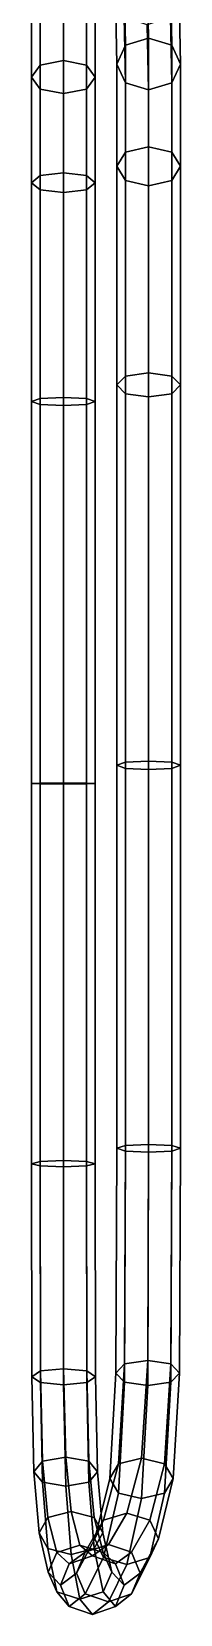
# Model space of a CAD drawing. Extents: x -10488 to 99756, y -124897 to 159397.
# Drawn here: x 89287 to 99756, y -124897 to -13782 of the extents above; entities that cross this region are included whole.
import ezdxf

# ---------------------------------------------------------------- set-up
doc = ezdxf.new("R2010")
doc.units = 0

msp = doc.modelspace()

# ---------------------------------------------------------------- linework, layer by layer
for points in [[(89896.203125, -10330.426758, -363727.59375), (89896.203125, -16133.267578, -368808.625), (91521.203125, -15817.262695, -369289.65625), (91521.203125, -9901.575195, -364114.25)], [(91521.203125, -9901.575195, -364114.25), (91521.203125, -15817.262695, -369289.65625), (93146.203125, -16133.267578, -368808.625), (93146.203125, -10330.426758, -363727.59375)], [(95896.203125, -14742.018555, -338141.34375), (95286.828125, -16054.033203, -338949.65625), (95193.078125, -11290.904297, -345279.875), (95802.453125, -9818.980469, -344687.15625)], [(95896.203125, -14742.018555, -338141.34375), (95802.453125, -9818.980469, -344687.15625), (97427.453125, -9267.008789, -344464.875), (97521.203125, -14250.012695, -337838.21875)], [(97521.203125, -14250.012695, -337838.21875), (97427.453125, -9267.008789, -344464.875), (99052.453125, -9818.980469, -344687.15625), (99146.203125, -14742.018555, -338141.34375)], [(99146.203125, -14742.018555, -338141.34375), (99052.453125, -9818.980469, -344687.15625), (99661.828125, -11290.904297, -345279.875), (99755.578125, -16054.03418, -338949.65625)], [(89896.203125, -10330.426758, -363727.59375), (89286.828125, -11474.032227, -362696.40625), (89286.828125, -16975.951172, -367525.875), (89896.203125, -16133.267578, -368808.625)], [(93146.203125, -10330.426758, -363727.59375), (93146.203125, -16133.267578, -368808.625), (93755.578125, -16975.951172, -367525.875), (93755.578125, -11474.032227, -362696.40625)], [(89286.828125, -11474.032227, -362696.40625), (89896.203125, -12617.637695, -361665.25), (89896.203125, -17818.632813, -366243.09375), (89286.828125, -16975.951172, -367525.875)], [(93755.578125, -11474.032227, -362696.40625), (93755.578125, -16975.951172, -367525.875), (93146.203125, -17818.632813, -366243.09375), (93146.203125, -12617.637695, -361665.25)], [(95286.828125, -16054.033203, -338949.65625), (95896.203125, -17366.048828, -339758), (95802.453125, -12762.828125, -345872.5625), (95193.078125, -11290.904297, -345279.875)], [(99755.578125, -16054.03418, -338949.65625), (99661.828125, -11290.904297, -345279.875), (99052.453125, -12762.828125, -345872.5625), (99146.203125, -17366.050781, -339758)], [(89896.203125, -12617.637695, -361665.25), (91521.203125, -13046.489258, -361278.5625), (91521.203125, -18134.636719, -365762.0625), (89896.203125, -17818.632813, -366243.09375)], [(91521.203125, -13046.489258, -361278.5625), (93146.203125, -12617.637695, -361665.25), (93146.203125, -17818.632813, -366243.09375), (91521.203125, -18134.636719, -365762.0625)], [(95896.203125, -17366.048828, -339758), (97521.203125, -17858.054688, -340061.125), (97427.453125, -13314.798828, -346094.84375), (95802.453125, -12762.828125, -345872.5625)], [(97521.203125, -17858.054688, -340061.125), (99146.203125, -17366.050781, -339758), (99052.453125, -12762.828125, -345872.5625), (97427.453125, -13314.798828, -346094.84375)], [(95896.203125, -22233.705078, -333358.25), (95896.203125, -14742.018555, -338141.34375), (97521.203125, -14250.012695, -337838.21875), (97521.203125, -21857.591797, -332943.59375)], [(97521.203125, -21857.591797, -332943.59375), (97521.203125, -14250.012695, -337838.21875), (99146.203125, -14742.018555, -338141.34375), (99146.203125, -22233.705078, -333358.25)], [(95896.203125, -22233.705078, -333358.25), (95286.828125, -23236.675781, -334464), (95286.828125, -16054.033203, -338949.65625), (95896.203125, -14742.018555, -338141.34375)], [(99146.203125, -22233.705078, -333358.25), (99146.203125, -14742.018555, -338141.34375), (99755.578125, -16054.03418, -338949.65625), (99755.578125, -23236.675781, -334464)], [(89896.203125, -16133.267578, -368808.625), (89286.828125, -16975.951172, -367525.875), (89286.828125, -24385.710938, -371875.40625), (89896.203125, -23884.40625, -373337.0625)], [(89896.203125, -16133.267578, -368808.625), (89896.203125, -23884.40625, -373337.0625), (91521.203125, -23696.417969, -373885.1875), (91521.203125, -15817.262695, -369289.65625)], [(91521.203125, -15817.262695, -369289.65625), (91521.203125, -23696.417969, -373885.1875), (93146.203125, -23884.40625, -373337.0625), (93146.203125, -16133.267578, -368808.625)], [(93146.203125, -16133.267578, -368808.625), (93146.203125, -23884.40625, -373337.0625), (93755.578125, -24385.710938, -371875.40625), (93755.578125, -16975.951172, -367525.875)], [(95286.828125, -23236.675781, -334464), (95896.203125, -24239.646484, -335569.78125), (95896.203125, -17366.048828, -339758), (95286.828125, -16054.033203, -338949.65625)], [(99755.578125, -23236.675781, -334464), (99755.578125, -16054.03418, -338949.65625), (99146.203125, -17366.050781, -339758), (99146.203125, -24239.646484, -335569.78125)], [(89286.828125, -16975.951172, -367525.875), (89896.203125, -17818.632813, -366243.09375), (89896.203125, -24887.015625, -370413.71875), (89286.828125, -24385.710938, -371875.40625)], [(93755.578125, -16975.951172, -367525.875), (93755.578125, -24385.710938, -371875.40625), (93146.203125, -24887.015625, -370413.71875), (93146.203125, -17818.632813, -366243.09375)], [(95896.203125, -24239.646484, -335569.78125), (97521.203125, -24615.761719, -335984.4375), (97521.203125, -17858.054688, -340061.125), (95896.203125, -17366.048828, -339758)], [(97521.203125, -24615.761719, -335984.4375), (99146.203125, -24239.646484, -335569.78125), (99146.203125, -17366.050781, -339758), (97521.203125, -17858.054688, -340061.125)], [(89896.203125, -17818.632813, -366243.09375), (91521.203125, -18134.636719, -365762.0625), (91521.203125, -25075.003906, -369865.59375), (89896.203125, -24887.015625, -370413.71875)], [(91521.203125, -18134.636719, -365762.0625), (93146.203125, -17818.632813, -366243.09375), (93146.203125, -24887.015625, -370413.71875), (91521.203125, -25075.003906, -369865.59375)], [(95896.203125, -37974.84375, -330326.25), (95896.203125, -22233.705078, -333358.25), (97521.203125, -21857.591797, -332943.59375), (97521.203125, -37745.414063, -329808.4375)], [(97521.203125, -37745.414063, -329808.4375), (97521.203125, -21857.591797, -332943.59375), (99146.203125, -22233.705078, -333358.25), (99146.203125, -37974.84375, -330326.25)], [(95896.203125, -37974.84375, -330326.25), (95286.828125, -38586.65625, -331707.1875), (95286.828125, -23236.675781, -334464), (95896.203125, -22233.705078, -333358.25)], [(95286.828125, -38586.65625, -331707.1875), (95896.203125, -39198.46875, -333088.09375), (95896.203125, -24239.646484, -335569.78125), (95286.828125, -23236.675781, -334464)], [(99146.203125, -37974.84375, -330326.25), (99146.203125, -22233.705078, -333358.25), (99755.578125, -23236.675781, -334464), (99755.578125, -38586.65625, -331707.1875)], [(99755.578125, -38586.65625, -331707.1875), (99755.578125, -23236.675781, -334464), (99146.203125, -24239.646484, -335569.78125), (99146.203125, -39198.46875, -333088.09375)], [(89896.203125, -23884.40625, -373337.0625), (89286.828125, -24385.710938, -371875.40625), (89286.828125, -39743.125, -374974.90625), (89896.203125, -39536.59375, -376535.3125)], [(89286.828125, -24385.710938, -371875.40625), (89896.203125, -24887.015625, -370413.71875), (89896.203125, -39949.652344, -373414.5), (89286.828125, -39743.125, -374974.90625)], [(89896.203125, -23884.40625, -373337.0625), (89896.203125, -39536.59375, -376535.3125), (91521.203125, -39459.144531, -377120.4375), (91521.203125, -23696.417969, -373885.1875)], [(91521.203125, -23696.417969, -373885.1875), (91521.203125, -39459.144531, -377120.4375), (93146.203125, -39536.59375, -376535.3125), (93146.203125, -23884.40625, -373337.0625)], [(93146.203125, -23884.40625, -373337.0625), (93146.203125, -39536.59375, -376535.3125), (93755.578125, -39743.125, -374974.90625), (93755.578125, -24385.710938, -371875.40625)], [(93755.578125, -24385.710938, -371875.40625), (93755.578125, -39743.125, -374974.90625), (93146.203125, -39949.652344, -373414.5), (93146.203125, -24887.015625, -370413.71875)], [(95896.203125, -39198.46875, -333088.09375), (97521.203125, -39427.898438, -333605.9375), (97521.203125, -24615.761719, -335984.4375), (95896.203125, -24239.646484, -335569.78125)], [(97521.203125, -39427.898438, -333605.9375), (99146.203125, -39198.46875, -333088.09375), (99146.203125, -24239.646484, -335569.78125), (97521.203125, -24615.761719, -335984.4375)], [(89896.203125, -24887.015625, -370413.71875), (91521.203125, -25075.003906, -369865.59375), (91521.203125, -40027.101563, -372829.375), (89896.203125, -39949.652344, -373414.5)], [(91521.203125, -25075.003906, -369865.59375), (93146.203125, -24887.015625, -370413.71875), (93146.203125, -39949.652344, -373414.5), (91521.203125, -40027.101563, -372829.375)], [(95896.203125, -65076.644531, -329239.09375), (95896.203125, -37974.84375, -330326.25), (97521.203125, -37745.414063, -329808.4375), (97521.203125, -64996.210938, -328669.625)], [(97521.203125, -64996.210938, -328669.625), (97521.203125, -37745.414063, -329808.4375), (99146.203125, -37974.84375, -330326.25), (99146.203125, -65076.644531, -329239.09375)], [(95896.203125, -65076.644531, -329239.09375), (95286.828125, -65291.121094, -330757.71875), (95286.828125, -38586.65625, -331707.1875), (95896.203125, -37974.84375, -330326.25)], [(95286.828125, -65291.121094, -330757.71875), (95896.203125, -65505.601563, -332276.375), (95896.203125, -39198.46875, -333088.09375), (95286.828125, -38586.65625, -331707.1875)], [(99146.203125, -65076.644531, -329239.09375), (99146.203125, -37974.84375, -330326.25), (99755.578125, -38586.65625, -331707.1875), (99755.578125, -65291.121094, -330757.71875)], [(99755.578125, -65291.121094, -330757.71875), (99755.578125, -38586.65625, -331707.1875), (99146.203125, -39198.46875, -333088.09375), (99146.203125, -65505.601563, -332276.375)], [(89286.828125, -39743.125, -374974.90625), (89286.828125, -66564.28125, -376135.1875), (89896.203125, -66547.3125, -377730.03125), (89896.203125, -39536.59375, -376535.3125)], [(89896.203125, -39949.652344, -373414.5), (89896.203125, -66581.242188, -374540.3125), (89286.828125, -66564.28125, -376135.1875), (89286.828125, -39743.125, -374974.90625)], [(89896.203125, -39536.59375, -376535.3125), (89896.203125, -66547.3125, -377730.03125), (91521.203125, -66540.953125, -378328.125), (91521.203125, -39459.144531, -377120.4375)], [(89896.203125, -39949.652344, -373414.5), (91521.203125, -40027.101563, -372829.375), (91521.203125, -66587.609375, -373942.21875), (89896.203125, -66581.242188, -374540.3125)], [(91521.203125, -39459.144531, -377120.4375), (91521.203125, -66540.953125, -378328.125), (93146.203125, -66547.3125, -377730.03125), (93146.203125, -39536.59375, -376535.3125)], [(91521.203125, -40027.101563, -372829.375), (93146.203125, -39949.652344, -373414.5), (93146.203125, -66581.242188, -374540.28125), (91521.203125, -66587.609375, -373942.21875)], [(93755.578125, -39743.125, -374974.90625), (93146.203125, -39536.59375, -376535.3125), (93146.203125, -66547.3125, -377730.03125), (93755.578125, -66564.28125, -376135.15625)], [(93146.203125, -39949.652344, -373414.5), (93755.578125, -39743.125, -374974.90625), (93755.578125, -66564.28125, -376135.15625), (93146.203125, -66581.242188, -374540.28125)], [(95896.203125, -65505.601563, -332276.375), (97521.203125, -65586.03125, -332845.84375), (97521.203125, -39427.898438, -333605.9375), (95896.203125, -39198.46875, -333088.09375)], [(97521.203125, -65586.03125, -332845.84375), (99146.203125, -65505.601563, -332276.375), (99146.203125, -39198.46875, -333088.09375), (97521.203125, -39427.898438, -333605.9375)], [(95896.203125, -92369.390625, -330193.84375), (95286.828125, -92171.734375, -331699.90625), (95286.828125, -65291.121094, -330757.71875), (95896.203125, -65076.644531, -329239.09375)], [(95286.828125, -92171.734375, -331699.90625), (95896.203125, -91974.070313, -333205.96875), (95896.203125, -65505.601563, -332276.375), (95286.828125, -65291.121094, -330757.71875)], [(95896.203125, -92369.390625, -330193.84375), (95896.203125, -65076.644531, -329239.09375), (97521.203125, -64996.210938, -328669.625), (97521.203125, -92443.507813, -329629.0625)], [(95896.203125, -91974.070313, -333205.96875), (97521.203125, -91899.953125, -333770.75), (97521.203125, -65586.03125, -332845.84375), (95896.203125, -65505.601563, -332276.375)], [(97521.203125, -92443.507813, -329629.0625), (97521.203125, -64996.210938, -328669.625), (99146.203125, -65076.644531, -329239.09375), (99146.203125, -92369.390625, -330193.84375)], [(97521.203125, -91899.953125, -333770.75), (99146.203125, -91974.070313, -333205.96875), (99146.203125, -65505.601563, -332276.375), (97521.203125, -65586.03125, -332845.84375)], [(99146.203125, -92369.390625, -330193.84375), (99146.203125, -65076.644531, -329239.09375), (99755.578125, -65291.121094, -330757.71875), (99755.578125, -92171.734375, -331699.90625)], [(99755.578125, -92171.734375, -331699.90625), (99755.578125, -65291.121094, -330757.71875), (99146.203125, -65505.601563, -332276.375), (99146.203125, -91974.070313, -333205.96875)], [(89286.828125, -66564.28125, -376135.1875), (89286.828125, -93258.023438, -375692.25), (89896.203125, -93412.78125, -377269.625), (89896.203125, -66547.3125, -377730.03125)], [(89896.203125, -66581.242188, -374540.3125), (89896.203125, -93103.265625, -374114.875), (89286.828125, -93258.023438, -375692.25), (89286.828125, -66564.28125, -376135.1875)], [(89896.203125, -66547.3125, -377730.03125), (89896.203125, -93412.78125, -377269.625), (91521.203125, -93470.8125, -377861.125), (91521.203125, -66540.953125, -378328.125)], [(89896.203125, -66581.242188, -374540.3125), (91521.203125, -66587.609375, -373942.21875), (91521.203125, -93045.234375, -373523.375), (89896.203125, -93103.265625, -374114.875)], [(91521.203125, -66540.953125, -378328.125), (91521.203125, -93470.8125, -377861.125), (93146.203125, -93412.78125, -377269.625), (93146.203125, -66547.3125, -377730.03125)], [(91521.203125, -66587.609375, -373942.21875), (93146.203125, -66581.242188, -374540.28125), (93146.203125, -93103.265625, -374114.875), (91521.203125, -93045.234375, -373523.375)], [(93755.578125, -66564.28125, -376135.15625), (93146.203125, -66547.3125, -377730.03125), (93146.203125, -93412.78125, -377269.625), (93755.578125, -93258.023438, -375692.25)], [(93146.203125, -66581.242188, -374540.28125), (93755.578125, -66564.28125, -376135.15625), (93755.578125, -93258.023438, -375692.25), (93146.203125, -93103.265625, -374114.875)], [(95833.703125, -107320.085938, -335855.6875), (95896.203125, -91974.070313, -333205.96875), (95286.828125, -92171.734375, -331699.90625), (95224.328125, -107954.789063, -334495.5)], [(95224.328125, -107954.789063, -334495.5), (95286.828125, -92171.734375, -331699.90625), (95896.203125, -92369.390625, -330193.84375), (95833.703125, -108589.492188, -333135.34375)], [(95833.703125, -107320.085938, -335855.6875), (97458.703125, -107082.078125, -336365.78125), (97521.203125, -91899.953125, -333770.75), (95896.203125, -91974.070313, -333205.96875)], [(97458.703125, -107082.078125, -336365.78125), (99083.703125, -107320.09375, -335855.6875), (99146.203125, -91974.070313, -333205.96875), (97521.203125, -91899.953125, -333770.75)], [(99083.703125, -107320.09375, -335855.6875), (99693.078125, -107954.796875, -334495.5), (99755.578125, -92171.734375, -331699.90625), (99146.203125, -91974.070313, -333205.96875)], [(99693.078125, -107954.796875, -334495.5), (99083.703125, -108589.5, -333135.34375), (99146.203125, -92369.390625, -330193.84375), (99755.578125, -92171.734375, -331699.90625)], [(89896.203125, -93103.265625, -374114.875), (89917.039063, -107811.09375, -372588.5625), (89307.664063, -108217.96875, -374094.09375), (89286.828125, -93258.023438, -375692.25)], [(89286.828125, -93258.023438, -375692.25), (89307.664063, -108217.96875, -374094.09375), (89917.039063, -108624.84375, -375599.625), (89896.203125, -93412.78125, -377269.625)], [(89896.203125, -93103.265625, -374114.875), (91521.203125, -93045.234375, -373523.375), (91542.039063, -107658.515625, -372024), (89917.039063, -107811.09375, -372588.5625)], [(91521.203125, -93045.234375, -373523.375), (93146.203125, -93103.265625, -374114.875), (93167.039063, -107811.09375, -372588.5625), (91542.039063, -107658.515625, -372024)], [(93146.203125, -93103.265625, -374114.875), (93755.578125, -93258.023438, -375692.25), (93776.414063, -108217.96875, -374094.09375), (93167.039063, -107811.09375, -372588.5625)], [(93755.578125, -93258.023438, -375692.25), (93146.203125, -93412.78125, -377269.625), (93167.039063, -108624.84375, -375599.625), (93776.414063, -108217.96875, -374094.09375)], [(95833.703125, -108589.492188, -333135.34375), (95896.203125, -92369.390625, -330193.84375), (97521.203125, -92443.507813, -329629.0625), (97458.703125, -108827.507813, -332625.25)], [(97458.703125, -108827.507813, -332625.25), (97521.203125, -92443.507813, -329629.0625), (99146.203125, -92369.390625, -330193.84375), (99083.703125, -108589.5, -333135.34375)], [(89896.203125, -93412.78125, -377269.625), (89917.039063, -108624.84375, -375599.625), (91542.039063, -108777.421875, -376164.1875), (91521.203125, -93470.8125, -377861.125)], [(91521.203125, -93470.8125, -377861.125), (91542.039063, -108777.421875, -376164.1875), (93167.039063, -108624.84375, -375599.625), (93146.203125, -93412.78125, -377269.625)], [(89917.039063, -107811.09375, -372588.5625), (91542.039063, -107658.515625, -372024), (91687.875, -113873.25, -369393.3125), (90062.875, -114148.929688, -369888.9375)], [(91542.039063, -107658.515625, -372024), (93167.039063, -107811.09375, -372588.5625), (93312.875, -114148.929688, -369888.9375), (91687.875, -113873.25, -369393.3125)], [(95396.203125, -114322.695313, -339726.21875), (95833.703125, -107320.085938, -335855.6875), (95224.328125, -107954.789063, -334495.5), (94786.828125, -115350.765625, -338611.1875)], [(95396.203125, -114322.695313, -339726.21875), (97021.203125, -113937.171875, -340144.375), (97458.703125, -107082.078125, -336365.78125), (95833.703125, -107320.085938, -335855.6875)], [(97021.203125, -113937.171875, -340144.375), (98646.203125, -114322.703125, -339726.21875), (99083.703125, -107320.09375, -335855.6875), (97458.703125, -107082.078125, -336365.78125)], [(98646.203125, -114322.703125, -339726.21875), (99255.578125, -115350.773438, -338611.1875), (99693.078125, -107954.796875, -334495.5), (99083.703125, -107320.09375, -335855.6875)], [(89917.039063, -107811.09375, -372588.5625), (90062.875, -114148.929688, -369888.9375), (89453.5, -114884.078125, -371210.5625), (89307.664063, -108217.96875, -374094.09375)], [(89307.664063, -108217.96875, -374094.09375), (89453.5, -114884.078125, -371210.5625), (90062.875, -115619.234375, -372532.1875), (89917.039063, -108624.84375, -375599.625)], [(89917.039063, -108624.84375, -375599.625), (90062.875, -115619.234375, -372532.1875), (91687.875, -115894.921875, -373027.8125), (91542.039063, -108777.421875, -376164.1875)], [(91542.039063, -108777.421875, -376164.1875), (91687.875, -115894.921875, -373027.8125), (93312.875, -115619.234375, -372532.1875), (93167.039063, -108624.84375, -375599.625)], [(93167.039063, -107811.09375, -372588.5625), (93776.414063, -108217.96875, -374094.09375), (93922.25, -114884.078125, -371210.5625), (93312.875, -114148.929688, -369888.9375)], [(93776.414063, -108217.96875, -374094.09375), (93167.039063, -108624.84375, -375599.625), (93312.875, -115619.234375, -372532.1875), (93922.25, -114884.078125, -371210.5625)], [(94786.828125, -115350.765625, -338611.1875), (95224.328125, -107954.789063, -334495.5), (95833.703125, -108589.492188, -333135.34375), (95396.203125, -116378.835938, -337496.125)], [(95396.203125, -116378.835938, -337496.125), (95833.703125, -108589.492188, -333135.34375), (97458.703125, -108827.507813, -332625.25), (97021.203125, -116764.367188, -337078)], [(97021.203125, -116764.367188, -337078), (97458.703125, -108827.507813, -332625.25), (99083.703125, -108589.5, -333135.34375), (98646.203125, -116378.84375, -337496.125)], [(99255.578125, -115350.773438, -338611.1875), (98646.203125, -116378.84375, -337496.125), (99083.703125, -108589.5, -333135.34375), (99693.078125, -107954.796875, -334495.5)], [(90062.875, -114148.929688, -369888.9375), (90437.867188, -118088.71875, -365902.96875), (89828.492188, -119183.34375, -366881.78125), (89453.5, -114884.078125, -371210.5625)], [(90062.875, -114148.929688, -369888.9375), (91687.875, -113873.25, -369393.3125), (92062.867188, -117678.234375, -365535.90625), (90437.867188, -118088.71875, -365902.96875)], [(91687.875, -113873.25, -369393.3125), (93312.875, -114148.929688, -369888.9375), (93687.867188, -118088.71875, -365902.96875), (92062.867188, -117678.234375, -365535.90625)], [(93312.875, -114148.929688, -369888.9375), (93922.25, -114884.078125, -371210.5625), (94297.242188, -119183.34375, -366881.8125), (93687.867188, -118088.71875, -365902.96875)], [(94354.539063, -118284.632813, -344304), (95396.203125, -114322.695313, -339726.21875), (94786.828125, -115350.765625, -338611.1875), (93745.164063, -119590.53125, -343503.3125)], [(94354.539063, -118284.632813, -344304), (95979.539063, -117794.921875, -344604.25), (97021.203125, -113937.171875, -340144.375), (95396.203125, -114322.695313, -339726.21875)], [(95979.539063, -117794.921875, -344604.25), (97604.539063, -118284.632813, -344304), (98646.203125, -114322.703125, -339726.21875), (97021.203125, -113937.171875, -340144.375)], [(97604.539063, -118284.632813, -344304), (98213.914063, -119590.53125, -343503.3125), (99255.578125, -115350.773438, -338611.1875), (98646.203125, -114322.703125, -339726.21875)], [(89453.5, -114884.078125, -371210.5625), (89828.492188, -119183.34375, -366881.78125), (90437.867188, -120277.960938, -367860.625), (90062.875, -115619.234375, -372532.1875)], [(93922.25, -114884.078125, -371210.5625), (93312.875, -115619.234375, -372532.1875), (93687.867188, -120277.96875, -367860.625), (94297.242188, -119183.34375, -366881.8125)], [(93745.164063, -119590.53125, -343503.3125), (94786.828125, -115350.765625, -338611.1875), (95396.203125, -116378.835938, -337496.125), (94354.539063, -120896.429688, -342702.625)], [(98213.914063, -119590.53125, -343503.3125), (97604.539063, -120896.429688, -342702.625), (98646.203125, -116378.84375, -337496.125), (99255.578125, -115350.773438, -338611.1875)], [(90062.875, -115619.234375, -372532.1875), (90437.867188, -120277.960938, -367860.625), (92062.867188, -120688.453125, -368227.6875), (91687.875, -115894.921875, -373027.8125)], [(91687.875, -115894.921875, -373027.8125), (92062.867188, -120688.453125, -368227.6875), (93687.867188, -120277.96875, -367860.625), (93312.875, -115619.234375, -372532.1875)], [(94354.539063, -120896.429688, -342702.625), (95396.203125, -116378.835938, -337496.125), (97021.203125, -116764.367188, -337078), (95979.539063, -121386.140625, -342402.375)], [(95979.539063, -121386.140625, -342402.375), (97021.203125, -116764.367188, -337078), (98646.203125, -116378.84375, -337496.125), (97604.539063, -120896.429688, -342702.625)], [(90437.867188, -118088.71875, -365902.96875), (92062.867188, -117678.234375, -365535.90625), (92687.867188, -120047.0625, -360679.65625), (91062.867188, -120564.53125, -360877.90625)], [(92062.867188, -117678.234375, -365535.90625), (93687.867188, -118088.71875, -365902.96875), (94312.867188, -120564.53125, -360877.90625), (92687.867188, -120047.0625, -360679.65625)], [(90437.867188, -118088.71875, -365902.96875), (91062.867188, -120564.53125, -360877.90625), (90453.492188, -121944.4375, -361406.59375), (89828.492188, -119183.34375, -366881.78125)], [(93062.875, -120540.617188, -349497.09375), (94354.539063, -118284.632813, -344304), (93745.164063, -119590.53125, -343503.3125), (92453.5, -122002.492188, -349082.90625)], [(93062.875, -120540.617188, -349497.09375), (94687.875, -119992.414063, -349652.40625), (95979.539063, -117794.921875, -344604.25), (94354.539063, -118284.632813, -344304)], [(93687.867188, -118088.71875, -365902.96875), (94297.242188, -119183.34375, -366881.8125), (94922.242188, -121944.4375, -361406.59375), (94312.867188, -120564.53125, -360877.90625)], [(94687.875, -119992.414063, -349652.40625), (96312.875, -120540.617188, -349497.09375), (97604.539063, -118284.632813, -344304), (95979.539063, -117794.921875, -344604.25)], [(96312.875, -120540.617188, -349497.09375), (96922.25, -122002.492188, -349082.90625), (98213.914063, -119590.53125, -343503.3125), (97604.539063, -118284.632813, -344304)], [(89828.492188, -119183.34375, -366881.78125), (90453.492188, -121944.4375, -361406.59375), (91062.867188, -123324.34375, -361935.3125), (90437.867188, -120277.960938, -367860.625)], [(91937.867188, -121340.726563, -355205.75), (93562.867188, -120779.164063, -355189.1875), (94687.875, -119992.414063, -349652.40625), (93062.875, -120540.617188, -349497.09375)], [(92453.5, -122002.492188, -349082.90625), (93745.164063, -119590.53125, -343503.3125), (94354.539063, -120896.429688, -342702.625), (93062.875, -123464.375, -348668.71875)], [(93562.867188, -120779.164063, -355189.1875), (95187.867188, -121340.726563, -355205.75), (96312.875, -120540.617188, -349497.09375), (94687.875, -119992.414063, -349652.40625)], [(94297.242188, -119183.34375, -366881.8125), (93687.867188, -120277.96875, -367860.625), (94312.867188, -123324.351563, -361935.3125), (94922.242188, -121944.4375, -361406.59375)], [(96922.25, -122002.492188, -349082.90625), (96312.875, -123464.375, -348668.71875), (97604.539063, -120896.429688, -342702.625), (98213.914063, -119590.53125, -343503.3125)], [(90437.867188, -120277.960938, -367860.625), (91062.867188, -123324.34375, -361935.3125), (92687.867188, -123841.8125, -362133.5625), (92062.867188, -120688.453125, -368227.6875)], [(91062.867188, -120564.53125, -360877.90625), (91937.867188, -121340.726563, -355205.75), (91328.492188, -122838.226563, -355249.96875), (90453.492188, -121944.4375, -361406.59375)], [(91062.867188, -120564.53125, -360877.90625), (92687.867188, -120047.0625, -360679.65625), (93562.867188, -120779.164063, -355189.1875), (91937.867188, -121340.726563, -355205.75)], [(91937.867188, -121340.726563, -355205.75), (93062.875, -120540.617188, -349497.09375), (92453.5, -122002.492188, -349082.90625), (91328.492188, -122838.226563, -355249.96875)], [(92062.867188, -120688.453125, -368227.6875), (92687.867188, -123841.8125, -362133.5625), (94312.867188, -123324.351563, -361935.3125), (93687.867188, -120277.96875, -367860.625)], [(92687.867188, -120047.0625, -360679.65625), (94312.867188, -120564.53125, -360877.90625), (95187.867188, -121340.726563, -355205.75), (93562.867188, -120779.164063, -355189.1875)], [(93062.875, -123464.375, -348668.71875), (94354.539063, -120896.429688, -342702.625), (95979.539063, -121386.140625, -342402.375), (94687.875, -124012.578125, -348513.40625)], [(94312.867188, -120564.53125, -360877.90625), (94922.242188, -121944.4375, -361406.59375), (95797.242188, -122838.226563, -355249.96875), (95187.867188, -121340.726563, -355205.75)], [(94687.875, -124012.578125, -348513.40625), (95979.539063, -121386.140625, -342402.375), (97604.539063, -120896.429688, -342702.625), (96312.875, -123464.375, -348668.71875)], [(95187.867188, -121340.726563, -355205.75), (95797.242188, -122838.226563, -355249.96875), (96922.25, -122002.492188, -349082.90625), (96312.875, -120540.617188, -349497.09375)], [(90453.492188, -121944.4375, -361406.59375), (91328.492188, -122838.226563, -355249.96875), (91937.867188, -124335.734375, -355294.1875), (91062.867188, -123324.34375, -361935.3125)], [(91328.492188, -122838.226563, -355249.96875), (92453.5, -122002.492188, -349082.90625), (93062.875, -123464.375, -348668.71875), (91937.867188, -124335.734375, -355294.1875)], [(94922.242188, -121944.4375, -361406.59375), (94312.867188, -123324.351563, -361935.3125), (95187.867188, -124335.734375, -355294.1875), (95797.242188, -122838.226563, -355249.96875)], [(95797.242188, -122838.226563, -355249.96875), (95187.867188, -124335.734375, -355294.1875), (96312.875, -123464.375, -348668.71875), (96922.25, -122002.492188, -349082.90625)], [(91062.867188, -123324.34375, -361935.3125), (91937.867188, -124335.734375, -355294.1875), (93562.867188, -124897.296875, -355310.78125), (92687.867188, -123841.8125, -362133.5625)], [(92687.867188, -123841.8125, -362133.5625), (93562.867188, -124897.296875, -355310.78125), (95187.867188, -124335.734375, -355294.1875), (94312.867188, -123324.351563, -361935.3125)], [(91937.867188, -124335.734375, -355294.1875), (93062.875, -123464.375, -348668.71875), (94687.875, -124012.578125, -348513.40625), (93562.867188, -124897.296875, -355310.78125)], [(93562.867188, -124897.296875, -355310.78125), (94687.875, -124012.578125, -348513.40625), (96312.875, -123464.375, -348668.71875), (95187.867188, -124335.734375, -355294.1875)]]:
    msp.add_3dface(points)

doc.saveas('drawing.dxf')
